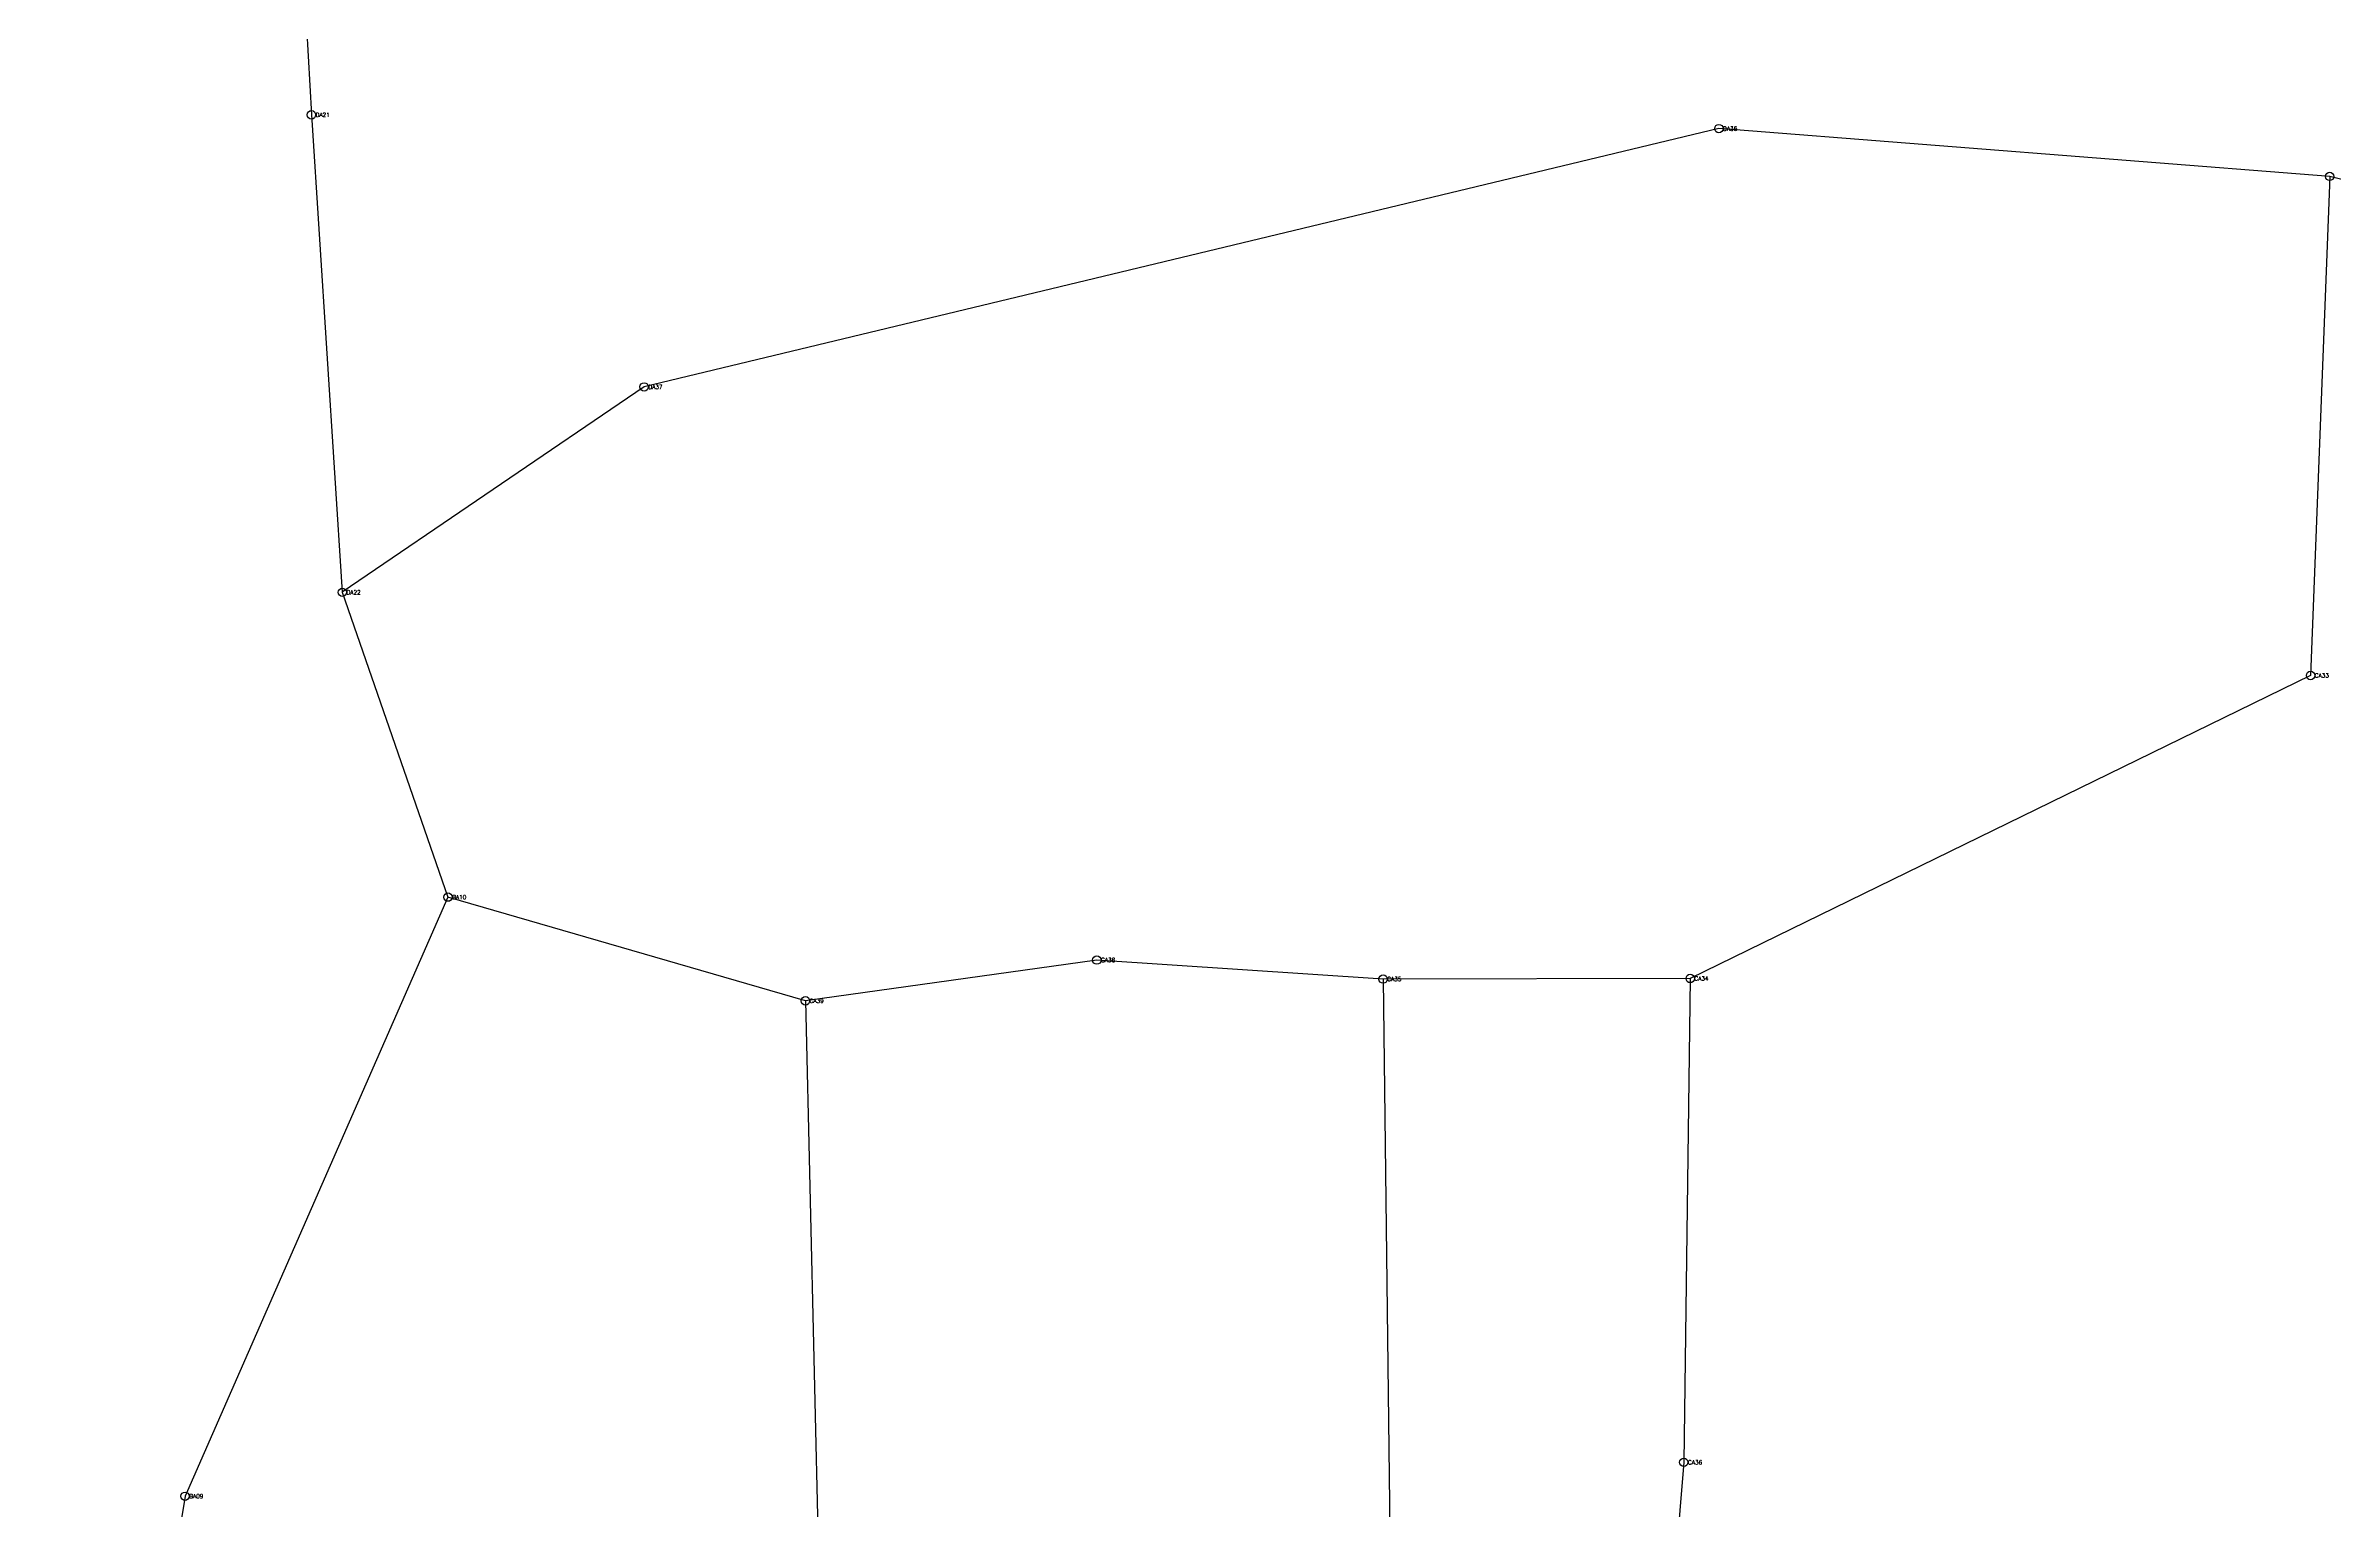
# Model space of a CAD drawing. Extents: x 166396 to 169408, y 2545087 to 2547192.
# Drawn here: x 167142 to 167689, y 2545772 to 2546122 of the extents above; entities that cross this region are included whole.
import ezdxf

# ---------------------------------------------------------------- set-up
doc = ezdxf.new("R2010")
doc.units = 0
doc.styles.get("Standard").update_dxf_attribs({"font": 'simplex'})

msp = doc.modelspace()

# ---------------------------------------------------------------- linework, layer by layer
at = {"color": 4}
for p, q in [((167197.954, 2546244.361), (167205.689, 2546105.869)), ((167205.689, 2546105.869), (167213.066, 2545991.764)), ((167541.981, 2546102.579), (167285.186, 2546040.839)), ((167687.928, 2546091.154), (167541.981, 2546102.579)), ((167687.928, 2546091.154), (167683.359, 2545971.885)), ((167832.148, 2546054.96), (167687.928, 2546091.154)), ((167285.186, 2546040.839), (167213.066, 2545991.764)), ((167213.066, 2545991.764), (167238.312, 2545918.915)), ((167683.359, 2545971.885), (167535.136, 2545899.479)), ((167238.312, 2545918.915), (167175.48, 2545775.75)), ((167323.715, 2545894.136), (167238.312, 2545918.915)), ((167393.354, 2545903.877), (167323.715, 2545894.136)), ((167461.739, 2545899.342), (167393.354, 2545903.877)), ((167535.136, 2545899.479), (167461.739, 2545899.342)), ((167461.739, 2545899.342), (167464.668, 2545655.839)), ((167535.136, 2545899.479), (167533.594, 2545783.853)), ((167323.715, 2545894.136), (167328.094, 2545709.952)), ((167533.594, 2545783.853), (167529.723, 2545737.51)), ((167175.48, 2545775.75), (167142.211, 2545571.742))]:
    msp.add_line(p, q, dxfattribs=at)
for centre in [(167205.689, 2546105.869), (167541.981, 2546102.579), (167687.928, 2546091.154), (167285.186, 2546040.839), (167213.066, 2545991.764), (167683.359, 2545971.885), (167238.312, 2545918.915), (167393.354, 2545903.877), (167461.739, 2545899.342), (167535.136, 2545899.479), (167323.715, 2545894.136), (167533.594, 2545783.853), (167175.48, 2545775.75)]:
    msp.add_circle(centre, 1)

# ---------------------------------------------------------------- texts
at = {"color": 5}
for s, p in [('DA21', (167206.689, 2546105.369)), ('DA36', (167542.981, 2546102.079)), ('DA37', (167286.186, 2546040.339)), ('DA22', (167214.066, 2545991.264)), ('CA33', (167684.359, 2545971.385)), ('BA10', (167239.312, 2545918.415)), ('CA38', (167394.354, 2545903.377)), ('CA35', (167462.739, 2545898.842)), ('CA34', (167536.136, 2545898.979)), ('CA39', (167324.715, 2545893.636)), ('CA36', (167534.594, 2545783.353)), ('BA09', (167176.48, 2545775.25))]:
    msp.add_text(s, height=1, dxfattribs=at).set_placement(p)

doc.saveas('drawing.dxf')
